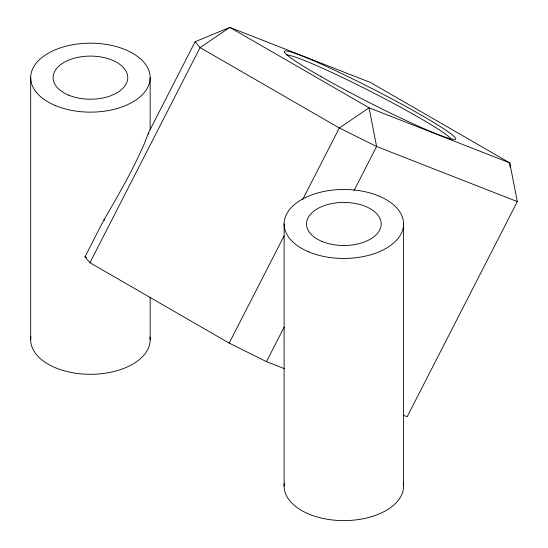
<?xml version="1.0" encoding="UTF-8"?>
<svg xmlns="http://www.w3.org/2000/svg" width="548" height="548" viewBox="0 0 548 548"><rect width="100%" height="100%" fill="white"/><g stroke="black" fill="none" stroke-linecap="round" stroke-linejoin="round"><path stroke-width="0.82" d="M403.198 415.179L407.171 416.733L517.305 201.596L509.763 162.886L370.517 82.495L229.818 27.4L195.122 41.723L148.535 132.732L143.644 145.378L135.541 162.633A112.826 18.831 -63.6 0 1 126.52 180.032L118.964 193.834A213.405 35.62 -63.6 0 1 104.264 219.2L84.988 256.861L89.934 262.718L229.18 343.11L266.472 361.639L284.2 368.578M89.934 262.718L200.061 47.58L229.818 27.4L369.057 107.792L509.763 162.886L510.092 167.099M229.18 343.11L284.049 235.928M302.729 199.438L339.308 127.979L369.057 107.792L376.606 146.501L354.09 190.492M266.472 361.639L284.2 327.012M517.305 201.596L376.606 146.501L339.308 127.979L200.061 47.58L195.122 41.723M84.988 256.861L86.529 257.464M403.581 223.968L403.581 486.117M284.117 223.968L284.117 486.117M150.159 77.658L150.159 129.746M150.159 297.105L150.159 339.801M148.535 132.732L148.535 134.424M104.257 219.227L104.257 220.639M30.695 77.658L30.695 339.801M149.953 336.952A59.732 34.483 0 0 1 90.427 374.291A59.732 34.483 0 0 1 30.9 336.952M403.26 482.555A59.732 34.483 0 0 1 344.466 520.6A59.732 34.483 0 0 1 284.323 483.261M286.474 54.944A93.331 6.644 27.1 0 1 372.517 92.4A93.331 6.644 27.1 0 1 451.607 139.63M55.375 105.579A59.732 34.483 0 0 0 149.837 81.22A59.732 34.483 0 0 0 66.061 46.169A59.732 34.483 0 0 0 55.375 105.579M68.521 95.112A37.333 21.557 0 0 0 127.561 79.885A37.333 21.557 0 0 0 75.199 57.978A37.333 21.557 0 0 0 68.521 95.112M308.798 251.895A59.732 34.483 0 0 0 403.26 227.53A59.732 34.483 0 0 0 319.484 192.478A59.732 34.483 0 0 0 308.798 251.895M321.943 241.421A37.333 21.557 0 0 0 380.983 226.194A37.333 21.557 0 0 0 328.622 204.288A37.333 21.557 0 0 0 321.943 241.421M321.114 76.686A96.318 6.857 27.1 0 0 455.491 139.343A96.318 6.857 27.1 0 0 333.355 69.63A96.318 6.857 27.1 0 0 321.114 76.686"/></g></svg>
